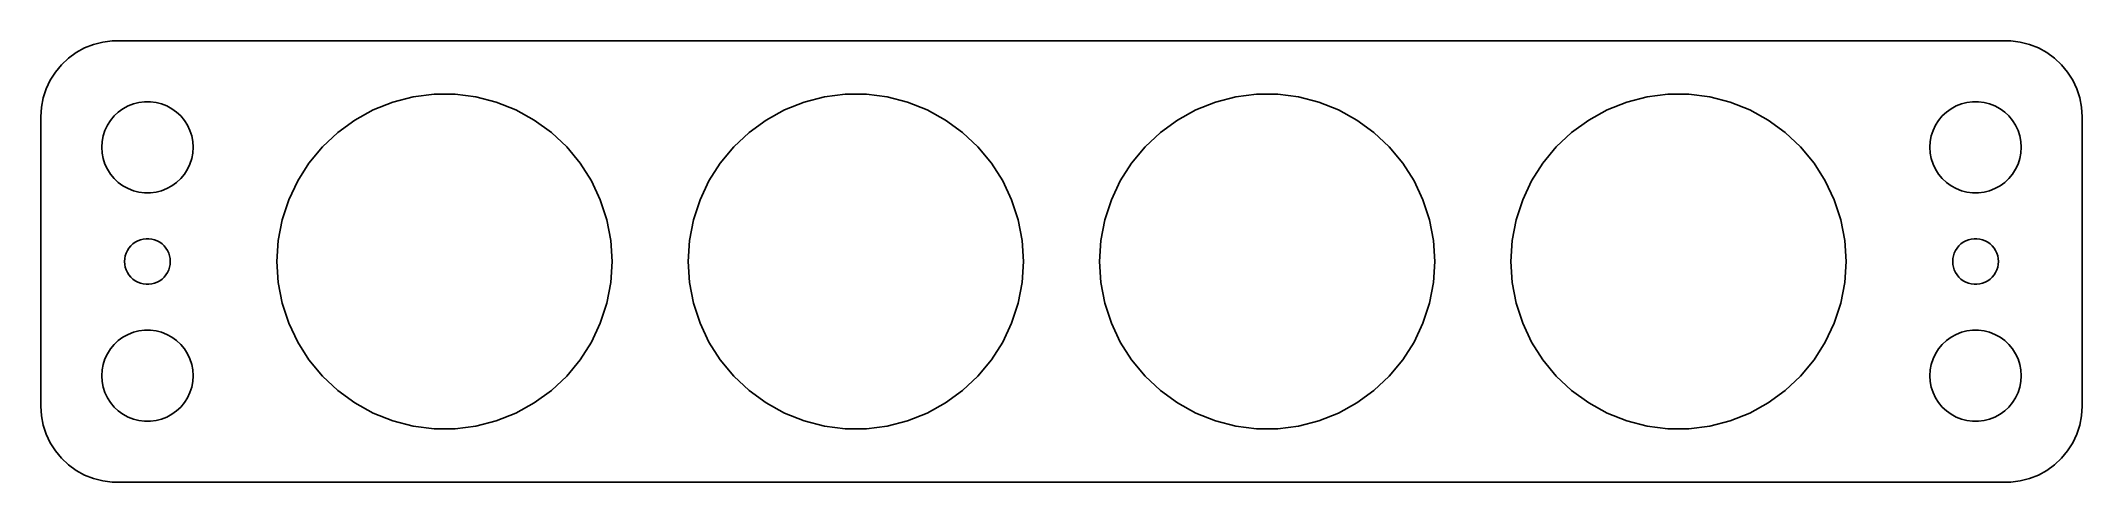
# Model space of a CAD drawing. Header units: metres. Extents: x -67 to 67, y 25 to 53.
import ezdxf

# ---------------------------------------------------------------- set-up
doc = ezdxf.new("R2010")
doc.units = ezdxf.units.M

msp = doc.modelspace()

# ---------------------------------------------------------------- linework, layer by layer
for p, q in [((-65.1871, 52.3526), (-65.6448, 51.9227)), ((-64.6791, 52.7216), (-65.1871, 52.3526)), ((-64.1289, 53.0241), (-64.6791, 52.7216)), ((-63.5451, 53.2553), (-64.1289, 53.0241)), ((-62.9369, 53.4114), (-63.5451, 53.2553)), ((-62.3139, 53.4901), (-62.9369, 53.4114)), ((62.3139, 53.4901), (-62.3139, 53.4901)), ((62.9369, 53.4114), (62.3139, 53.4901)), ((63.5451, 53.2553), (62.9369, 53.4114)), ((64.1289, 53.0241), (63.5451, 53.2553)), ((64.6791, 52.7216), (64.1289, 53.0241)), ((65.1871, 52.3526), (64.6791, 52.7216)), ((65.6448, 51.9227), (65.1871, 52.3526)), ((-66.0451, 51.4389), (-66.3815, 50.9088)), ((-65.6448, 51.9227), (-66.0451, 51.4389)), ((66.0451, 51.4389), (65.6448, 51.9227)), ((66.3815, 50.9088), (66.0451, 51.4389)), ((-66.8429, 49.7434), (-66.9606, 49.1267)), ((-66.6489, 50.3406), (-66.8429, 49.7434)), ((-66.3815, 50.9088), (-66.6489, 50.3406)), ((-43.8992, 49.4616), (-42.5612, 49.8051)), ((-42.5612, 49.8051), (-41.1907, 49.9783)), ((-41.1907, 49.9783), (-39.8093, 49.9783)), ((-39.8093, 49.9783), (-38.4388, 49.8051)), ((-38.4388, 49.8051), (-37.1008, 49.4616)), ((-16.8992, 49.4616), (-15.5612, 49.8051)), ((-15.5612, 49.8051), (-14.1907, 49.9783)), ((-14.1907, 49.9783), (-12.8093, 49.9783)), ((-12.8093, 49.9783), (-11.4388, 49.8051)), ((-11.4388, 49.8051), (-10.1008, 49.4616)), ((10.1008, 49.4616), (11.4388, 49.8051)), ((11.4388, 49.8051), (12.8093, 49.9783)), ((12.8093, 49.9783), (14.1907, 49.9783)), ((14.1907, 49.9783), (15.5612, 49.8051)), ((15.5612, 49.8051), (16.8992, 49.4616)), ((37.1008, 49.4616), (38.4388, 49.8051)), ((38.4388, 49.8051), (39.8093, 49.9783)), ((39.8093, 49.9783), (41.1907, 49.9783)), ((41.1907, 49.9783), (42.5612, 49.8051)), ((42.5612, 49.8051), (43.8992, 49.4616)), ((66.6489, 50.3406), (66.3815, 50.9088)), ((66.8429, 49.7434), (66.6489, 50.3406)), ((66.9606, 49.1267), (66.8429, 49.7434)), ((-66.9606, 49.1267), (-67, 48.5)), ((-67, 48.5), (-67, 29.5)), ((-62.6289, 47.9453), (-62.427, 48.2634)), ((-62.427, 48.2634), (-62.1869, 48.5536)), ((-62.1869, 48.5536), (-61.9123, 48.8115)), ((-61.9123, 48.8115), (-61.6075, 49.033)), ((-61.6075, 49.033), (-61.2773, 49.2145)), ((-61.2773, 49.2145), (-60.927, 49.3532)), ((-60.927, 49.3532), (-60.5621, 49.4469)), ((-60.5621, 49.4469), (-60.1884, 49.4941)), ((-60.1884, 49.4941), (-59.8116, 49.4941)), ((-59.8116, 49.4941), (-59.4379, 49.4469)), ((-59.4379, 49.4469), (-59.0729, 49.3532)), ((-59.0729, 49.3532), (-58.7227, 49.2145)), ((-58.7227, 49.2145), (-58.3925, 49.033)), ((-58.3925, 49.033), (-58.0877, 48.8115)), ((-58.0877, 48.8115), (-57.8131, 48.5536)), ((-57.8131, 48.5536), (-57.5729, 48.2634)), ((-57.5729, 48.2634), (-57.3711, 47.9453)), ((-47.5117, 47.4756), (-46.3941, 48.2876)), ((-46.3941, 48.2876), (-45.1836, 48.9531)), ((-45.1836, 48.9531), (-43.8992, 49.4616)), ((-37.1008, 49.4616), (-35.8164, 48.9531)), ((-35.8164, 48.9531), (-34.6059, 48.2876)), ((-34.6059, 48.2876), (-33.4883, 47.4756)), ((-20.5117, 47.4756), (-19.3941, 48.2876)), ((-19.3941, 48.2876), (-18.1836, 48.9531)), ((-18.1836, 48.9531), (-16.8992, 49.4616)), ((-10.1008, 49.4616), (-8.81642, 48.9531)), ((-8.81642, 48.9531), (-7.6059, 48.2876)), ((-7.6059, 48.2876), (-6.48833, 47.4756)), ((6.48833, 47.4756), (7.6059, 48.2876)), ((7.6059, 48.2876), (8.81642, 48.9531)), ((8.81642, 48.9531), (10.1008, 49.4616)), ((16.8992, 49.4616), (18.1836, 48.9531)), ((18.1836, 48.9531), (19.3941, 48.2876)), ((19.3941, 48.2876), (20.5117, 47.4756)), ((33.4883, 47.4756), (34.6059, 48.2876)), ((34.6059, 48.2876), (35.8164, 48.9531)), ((35.8164, 48.9531), (37.1008, 49.4616)), ((43.8992, 49.4616), (45.1836, 48.9531)), ((45.1836, 48.9531), (46.3941, 48.2876)), ((46.3941, 48.2876), (47.5117, 47.4756)), ((57.3711, 47.9453), (57.5729, 48.2634)), ((57.5729, 48.2634), (57.8131, 48.5536)), ((57.8131, 48.5536), (58.0877, 48.8115)), ((58.0877, 48.8115), (58.3925, 49.033)), ((58.3925, 49.033), (58.7227, 49.2145)), ((58.7227, 49.2145), (59.0729, 49.3532)), ((59.0729, 49.3532), (59.4379, 49.4469)), ((59.4379, 49.4469), (59.8116, 49.4941)), ((59.8116, 49.4941), (60.1884, 49.4941)), ((60.1884, 49.4941), (60.5621, 49.4469)), ((60.5621, 49.4469), (60.927, 49.3532)), ((60.927, 49.3532), (61.2773, 49.2145)), ((61.2773, 49.2145), (61.6075, 49.033)), ((61.6075, 49.033), (61.9123, 48.8115)), ((61.9123, 48.8115), (62.1869, 48.5536)), ((62.1869, 48.5536), (62.427, 48.2634)), ((62.427, 48.2634), (62.6289, 47.9453)), ((67, 48.5), (66.9606, 49.1267)), ((67, 29.5), (67, 48.5)), ((-62.9763, 46.876), (-62.9057, 47.2461)), ((-62.9057, 47.2461), (-62.7893, 47.6044)), ((-62.7893, 47.6044), (-62.6289, 47.9453)), ((-57.3711, 47.9453), (-57.2107, 47.6044)), ((-57.2107, 47.6044), (-57.0942, 47.2461)), ((-57.0942, 47.2461), (-57.0237, 46.876)), ((-48.5186, 46.53), (-47.5117, 47.4756)), ((-33.4883, 47.4756), (-32.4813, 46.53)), ((-21.5186, 46.53), (-20.5117, 47.4756)), ((-6.48833, 47.4756), (-5.48134, 46.53)), ((5.48134, 46.53), (6.48833, 47.4756)), ((20.5117, 47.4756), (21.5186, 46.53)), ((32.4813, 46.53), (33.4883, 47.4756)), ((47.5117, 47.4756), (48.5186, 46.53)), ((57.0237, 46.876), (57.0942, 47.2461)), ((57.0942, 47.2461), (57.2107, 47.6044)), ((57.2107, 47.6044), (57.3711, 47.9453)), ((62.6289, 47.9453), (62.7893, 47.6044)), ((62.7893, 47.6044), (62.9057, 47.2461)), ((62.9057, 47.2461), (62.9763, 46.876)), ((-63, 46.5), (-62.9763, 46.876)), ((-62.9763, 46.124), (-63, 46.5)), ((-62.9057, 45.7539), (-62.9763, 46.124)), ((-62.7893, 45.3956), (-62.9057, 45.7539)), ((-57.0942, 45.7539), (-57.2107, 45.3956)), ((-57.0237, 46.124), (-57.0942, 45.7539)), ((-57.0237, 46.876), (-57, 46.5)), ((-57, 46.5), (-57.0237, 46.124)), ((-49.3992, 45.4656), (-48.5186, 46.53)), ((-32.4813, 46.53), (-31.6008, 45.4656)), ((-22.3992, 45.4656), (-21.5186, 46.53)), ((-5.48134, 46.53), (-4.6008, 45.4656)), ((4.6008, 45.4656), (5.48134, 46.53)), ((21.5186, 46.53), (22.3992, 45.4656)), ((31.6008, 45.4656), (32.4813, 46.53)), ((48.5186, 46.53), (49.3992, 45.4656)), ((57, 46.5), (57.0237, 46.876)), ((57.0237, 46.124), (57, 46.5)), ((57.0942, 45.7539), (57.0237, 46.124)), ((57.2107, 45.3956), (57.0942, 45.7539)), ((62.9057, 45.7539), (62.7893, 45.3956)), ((62.9763, 46.124), (62.9057, 45.7539)), ((62.9763, 46.876), (63, 46.5)), ((63, 46.5), (62.9763, 46.124)), ((-62.6289, 45.0547), (-62.7893, 45.3956)), ((-62.427, 44.7366), (-62.6289, 45.0547)), ((-62.1869, 44.4464), (-62.427, 44.7366)), ((-61.9123, 44.1884), (-62.1869, 44.4464)), ((-57.8131, 44.4464), (-58.0877, 44.1884)), ((-57.5729, 44.7366), (-57.8131, 44.4464)), ((-57.3711, 45.0547), (-57.5729, 44.7366)), ((-57.2107, 45.3956), (-57.3711, 45.0547)), ((-50.7275, 43.0494), (-50.1394, 44.2993)), ((-50.1394, 44.2993), (-49.3992, 45.4656)), ((-31.6008, 45.4656), (-30.8606, 44.2993)), ((-30.8606, 44.2993), (-30.2724, 43.0494)), ((-23.7275, 43.0494), (-23.1394, 44.2993)), ((-23.1394, 44.2993), (-22.3992, 45.4656)), ((-4.6008, 45.4656), (-3.86063, 44.2993)), ((-3.86063, 44.2993), (-3.27245, 43.0494)), ((3.27245, 43.0494), (3.86063, 44.2993)), ((3.86063, 44.2993), (4.6008, 45.4656)), ((22.3992, 45.4656), (23.1394, 44.2993)), ((23.1394, 44.2993), (23.7275, 43.0494)), ((30.2724, 43.0494), (30.8606, 44.2993)), ((30.8606, 44.2993), (31.6008, 45.4656)), ((49.3992, 45.4656), (50.1394, 44.2993)), ((50.1394, 44.2993), (50.7275, 43.0494)), ((57.3711, 45.0547), (57.2107, 45.3956)), ((57.5729, 44.7366), (57.3711, 45.0547)), ((57.8131, 44.4464), (57.5729, 44.7366)), ((58.0877, 44.1884), (57.8131, 44.4464)), ((62.1869, 44.4464), (61.9123, 44.1884)), ((62.427, 44.7366), (62.1869, 44.4464)), ((62.6289, 45.0547), (62.427, 44.7366)), ((62.7893, 45.3956), (62.6289, 45.0547)), ((-61.6075, 43.967), (-61.9123, 44.1884)), ((-61.2773, 43.7855), (-61.6075, 43.967)), ((-60.927, 43.6468), (-61.2773, 43.7855)), ((-60.5621, 43.5531), (-60.927, 43.6468)), ((-60.1884, 43.5059), (-60.5621, 43.5531)), ((-59.8116, 43.5059), (-60.1884, 43.5059)), ((-59.4379, 43.5531), (-59.8116, 43.5059)), ((-59.0729, 43.6468), (-59.4379, 43.5531)), ((-58.7227, 43.7855), (-59.0729, 43.6468)), ((-58.3925, 43.967), (-58.7227, 43.7855)), ((-58.0877, 44.1884), (-58.3925, 43.967)), ((-51.1544, 41.7356), (-50.7275, 43.0494)), ((-30.2724, 43.0494), (-29.8456, 41.7356)), ((-24.1544, 41.7356), (-23.7275, 43.0494)), ((-3.27245, 43.0494), (-2.84558, 41.7356)), ((2.84558, 41.7356), (3.27245, 43.0494)), ((23.7275, 43.0494), (24.1544, 41.7356)), ((29.8456, 41.7356), (30.2724, 43.0494)), ((50.7275, 43.0494), (51.1544, 41.7356)), ((58.3925, 43.967), (58.0877, 44.1884)), ((58.7227, 43.7855), (58.3925, 43.967)), ((59.0729, 43.6468), (58.7227, 43.7855)), ((59.4379, 43.5531), (59.0729, 43.6468)), ((59.8116, 43.5059), (59.4379, 43.5531)), ((60.1884, 43.5059), (59.8116, 43.5059)), ((60.5621, 43.5531), (60.1884, 43.5059)), ((60.927, 43.6468), (60.5621, 43.5531)), ((61.2773, 43.7855), (60.927, 43.6468)), ((61.6075, 43.967), (61.2773, 43.7855)), ((61.9123, 44.1884), (61.6075, 43.967)), ((-51.4133, 40.3787), (-51.1544, 41.7356)), ((-29.8456, 41.7356), (-29.5867, 40.3787)), ((-24.4133, 40.3787), (-24.1544, 41.7356)), ((-2.84558, 41.7356), (-2.58673, 40.3787)), ((2.58673, 40.3787), (2.84558, 41.7356)), ((24.1544, 41.7356), (24.4133, 40.3787)), ((29.5867, 40.3787), (29.8456, 41.7356)), ((51.1544, 41.7356), (51.4133, 40.3787)), ((-60.9561, 40.1558), (-60.8037, 40.2665)), ((-60.8037, 40.2665), (-60.6387, 40.3572)), ((-60.6387, 40.3572), (-60.4635, 40.4266)), ((-60.4635, 40.4266), (-60.2811, 40.4734)), ((-60.2811, 40.4734), (-60.0942, 40.497)), ((-60.0942, 40.497), (-59.9058, 40.497)), ((-59.9058, 40.497), (-59.7189, 40.4734)), ((-59.7189, 40.4734), (-59.5365, 40.4266)), ((-59.5365, 40.4266), (-59.3613, 40.3572)), ((-59.3613, 40.3572), (-59.1963, 40.2665)), ((-59.1963, 40.2665), (-59.0439, 40.1558)), ((-51.5, 39), (-51.4133, 40.3787)), ((-29.5867, 40.3787), (-29.5, 39)), ((-24.5, 39), (-24.4133, 40.3787)), ((-2.58673, 40.3787), (-2.5, 39)), ((2.5, 39), (2.58673, 40.3787)), ((24.4133, 40.3787), (24.5, 39)), ((29.5, 39), (29.5867, 40.3787)), ((51.4133, 40.3787), (51.5, 39)), ((59.0439, 40.1558), (59.1963, 40.2665)), ((59.1963, 40.2665), (59.3613, 40.3572)), ((59.3613, 40.3572), (59.5365, 40.4266)), ((59.5365, 40.4266), (59.7189, 40.4734)), ((59.7189, 40.4734), (59.9058, 40.497)), ((59.9058, 40.497), (60.0942, 40.497)), ((60.0942, 40.497), (60.2811, 40.4734)), ((60.2811, 40.4734), (60.4635, 40.4266)), ((60.4635, 40.4266), (60.6387, 40.3572)), ((60.6387, 40.3572), (60.8037, 40.2665)), ((60.8037, 40.2665), (60.9561, 40.1558)), ((-61.5, 39), (-61.4882, 39.188)), ((-61.4882, 38.812), (-61.5, 39)), ((-61.4882, 39.188), (-61.4529, 39.373)), ((-61.4529, 39.373), (-61.3947, 39.5522)), ((-61.3947, 39.5522), (-61.3145, 39.7226)), ((-61.3145, 39.7226), (-61.2135, 39.8817)), ((-61.2135, 39.8817), (-61.0934, 40.0268)), ((-61.0934, 40.0268), (-60.9561, 40.1558)), ((-59.0439, 40.1558), (-58.9065, 40.0268)), ((-58.9065, 40.0268), (-58.7865, 39.8817)), ((-58.7865, 39.8817), (-58.6855, 39.7226)), ((-58.6855, 39.7226), (-58.6053, 39.5522)), ((-58.6053, 39.5522), (-58.5471, 39.373)), ((-58.5471, 39.373), (-58.5118, 39.188)), ((-58.5118, 39.188), (-58.5, 39)), ((-58.5, 39), (-58.5118, 38.812)), ((-51.4133, 37.6213), (-51.5, 39)), ((-29.5, 39), (-29.5867, 37.6213)), ((-24.4133, 37.6213), (-24.5, 39)), ((-2.5, 39), (-2.58673, 37.6213)), ((2.58673, 37.6213), (2.5, 39)), ((24.5, 39), (24.4133, 37.6213)), ((29.5867, 37.6213), (29.5, 39)), ((51.5, 39), (51.4133, 37.6213)), ((58.5, 39), (58.5118, 39.188)), ((58.5118, 38.812), (58.5, 39)), ((58.5118, 39.188), (58.5471, 39.373)), ((58.5471, 39.373), (58.6053, 39.5522)), ((58.6053, 39.5522), (58.6855, 39.7226)), ((58.6855, 39.7226), (58.7865, 39.8817)), ((58.7865, 39.8817), (58.9065, 40.0268)), ((58.9065, 40.0268), (59.0439, 40.1558)), ((60.9561, 40.1558), (61.0934, 40.0268)), ((61.0934, 40.0268), (61.2135, 39.8817)), ((61.2135, 39.8817), (61.3145, 39.7226)), ((61.3145, 39.7226), (61.3947, 39.5522)), ((61.3947, 39.5522), (61.4529, 39.373)), ((61.4529, 39.373), (61.4882, 39.188)), ((61.4882, 39.188), (61.5, 39)), ((61.5, 39), (61.4882, 38.812)), ((-61.4529, 38.627), (-61.4882, 38.812)), ((-61.3947, 38.4478), (-61.4529, 38.627)), ((-61.3145, 38.2774), (-61.3947, 38.4478)), ((-61.2135, 38.1183), (-61.3145, 38.2774)), ((-61.0934, 37.9732), (-61.2135, 38.1183)), ((-60.9561, 37.8442), (-61.0934, 37.9732)), ((-60.8037, 37.7335), (-60.9561, 37.8442)), ((-60.6387, 37.6428), (-60.8037, 37.7335)), ((-60.4635, 37.5734), (-60.6387, 37.6428)), ((-60.2811, 37.5266), (-60.4635, 37.5734)), ((-60.0942, 37.503), (-60.2811, 37.5266)), ((-59.7189, 37.5266), (-59.9058, 37.503)), ((-59.5365, 37.5734), (-59.7189, 37.5266)), ((-59.3613, 37.6428), (-59.5365, 37.5734)), ((-59.1963, 37.7335), (-59.3613, 37.6428)), ((-59.0439, 37.8442), (-59.1963, 37.7335)), ((-58.9065, 37.9732), (-59.0439, 37.8442)), ((-58.7865, 38.1183), (-58.9065, 37.9732)), ((-58.6855, 38.2774), (-58.7865, 38.1183)), ((-58.6053, 38.4478), (-58.6855, 38.2774)), ((-58.5471, 38.627), (-58.6053, 38.4478)), ((-58.5118, 38.812), (-58.5471, 38.627)), ((-51.1544, 36.2644), (-51.4133, 37.6213)), ((-29.5867, 37.6213), (-29.8456, 36.2644)), ((-24.1544, 36.2644), (-24.4133, 37.6213)), ((-2.58673, 37.6213), (-2.84558, 36.2644)), ((2.84558, 36.2644), (2.58673, 37.6213)), ((24.4133, 37.6213), (24.1544, 36.2644)), ((29.8456, 36.2644), (29.5867, 37.6213)), ((51.4133, 37.6213), (51.1544, 36.2644)), ((58.5471, 38.627), (58.5118, 38.812)), ((58.6053, 38.4478), (58.5471, 38.627)), ((58.6855, 38.2774), (58.6053, 38.4478)), ((58.7865, 38.1183), (58.6855, 38.2774)), ((58.9065, 37.9732), (58.7865, 38.1183)), ((59.0439, 37.8442), (58.9065, 37.9732)), ((59.1963, 37.7335), (59.0439, 37.8442)), ((59.3613, 37.6428), (59.1963, 37.7335)), ((59.5365, 37.5734), (59.3613, 37.6428)), ((59.7189, 37.5266), (59.5365, 37.5734)), ((59.9058, 37.503), (59.7189, 37.5266)), ((60.2811, 37.5266), (60.0942, 37.503)), ((60.4635, 37.5734), (60.2811, 37.5266)), ((60.6387, 37.6428), (60.4635, 37.5734)), ((60.8037, 37.7335), (60.6387, 37.6428)), ((60.9561, 37.8442), (60.8037, 37.7335)), ((61.0934, 37.9732), (60.9561, 37.8442)), ((61.2135, 38.1183), (61.0934, 37.9732)), ((61.3145, 38.2774), (61.2135, 38.1183)), ((61.3947, 38.4478), (61.3145, 38.2774)), ((61.4529, 38.627), (61.3947, 38.4478)), ((61.4882, 38.812), (61.4529, 38.627)), ((-59.9058, 37.503), (-60.0942, 37.503)), ((-50.7275, 34.9506), (-51.1544, 36.2644)), ((-29.8456, 36.2644), (-30.2724, 34.9506)), ((-23.7275, 34.9506), (-24.1544, 36.2644)), ((-2.84558, 36.2644), (-3.27245, 34.9506)), ((3.27245, 34.9506), (2.84558, 36.2644)), ((24.1544, 36.2644), (23.7275, 34.9506)), ((30.2724, 34.9506), (29.8456, 36.2644)), ((51.1544, 36.2644), (50.7275, 34.9506)), ((60.0942, 37.503), (59.9058, 37.503)), ((-50.1394, 33.7007), (-50.7275, 34.9506)), ((-30.2724, 34.9506), (-30.8606, 33.7007)), ((-23.1394, 33.7007), (-23.7275, 34.9506)), ((-3.27245, 34.9506), (-3.86063, 33.7007)), ((3.86063, 33.7007), (3.27245, 34.9506)), ((23.7275, 34.9506), (23.1394, 33.7007)), ((30.8606, 33.7007), (30.2724, 34.9506)), ((50.7275, 34.9506), (50.1394, 33.7007)), ((-62.427, 33.2634), (-62.1869, 33.5536)), ((-62.1869, 33.5536), (-61.9123, 33.8116)), ((-61.9123, 33.8116), (-61.6075, 34.033)), ((-61.6075, 34.033), (-61.2773, 34.2145)), ((-61.2773, 34.2145), (-60.927, 34.3532)), ((-60.927, 34.3532), (-60.5621, 34.4469)), ((-60.5621, 34.4469), (-60.1884, 34.4941)), ((-60.1884, 34.4941), (-59.8116, 34.4941)), ((-59.8116, 34.4941), (-59.4379, 34.4469)), ((-59.4379, 34.4469), (-59.0729, 34.3532)), ((-59.0729, 34.3532), (-58.7227, 34.2145)), ((-58.7227, 34.2145), (-58.3925, 34.033)), ((-58.3925, 34.033), (-58.0877, 33.8116)), ((-58.0877, 33.8116), (-57.8131, 33.5536)), ((-57.8131, 33.5536), (-57.5729, 33.2634)), ((-49.3992, 32.5344), (-50.1394, 33.7007)), ((-30.8606, 33.7007), (-31.6008, 32.5344)), ((-22.3992, 32.5344), (-23.1394, 33.7007)), ((-3.86063, 33.7007), (-4.6008, 32.5344)), ((4.6008, 32.5344), (3.86063, 33.7007)), ((23.1394, 33.7007), (22.3992, 32.5344)), ((31.6008, 32.5344), (30.8606, 33.7007)), ((50.1394, 33.7007), (49.3992, 32.5344)), ((57.5729, 33.2634), (57.8131, 33.5536)), ((57.8131, 33.5536), (58.0877, 33.8116)), ((58.0877, 33.8116), (58.3925, 34.033)), ((58.3925, 34.033), (58.7227, 34.2145)), ((58.7227, 34.2145), (59.0729, 34.3532)), ((59.0729, 34.3532), (59.4379, 34.4469)), ((59.4379, 34.4469), (59.8116, 34.4941)), ((59.8116, 34.4941), (60.1884, 34.4941)), ((60.1884, 34.4941), (60.5621, 34.4469)), ((60.5621, 34.4469), (60.927, 34.3532)), ((60.927, 34.3532), (61.2773, 34.2145)), ((61.2773, 34.2145), (61.6075, 34.033)), ((61.6075, 34.033), (61.9123, 33.8116)), ((61.9123, 33.8116), (62.1869, 33.5536)), ((62.1869, 33.5536), (62.427, 33.2634)), ((-62.9763, 31.876), (-62.9057, 32.2461)), ((-62.9057, 32.2461), (-62.7893, 32.6044)), ((-62.7893, 32.6044), (-62.6289, 32.9453)), ((-62.6289, 32.9453), (-62.427, 33.2634)), ((-57.5729, 33.2634), (-57.3711, 32.9453)), ((-57.3711, 32.9453), (-57.2107, 32.6044)), ((-57.2107, 32.6044), (-57.0942, 32.2461)), ((-57.0942, 32.2461), (-57.0237, 31.876)), ((-48.5186, 31.47), (-49.3992, 32.5344)), ((-31.6008, 32.5344), (-32.4813, 31.47)), ((-21.5186, 31.47), (-22.3992, 32.5344)), ((-4.6008, 32.5344), (-5.48134, 31.47)), ((5.48134, 31.47), (4.6008, 32.5344)), ((22.3992, 32.5344), (21.5186, 31.47)), ((32.4813, 31.47), (31.6008, 32.5344)), ((49.3992, 32.5344), (48.5186, 31.47)), ((57.0237, 31.876), (57.0942, 32.2461)), ((57.0942, 32.2461), (57.2107, 32.6044)), ((57.2107, 32.6044), (57.3711, 32.9453)), ((57.3711, 32.9453), (57.5729, 33.2634)), ((62.427, 33.2634), (62.6289, 32.9453)), ((62.6289, 32.9453), (62.7893, 32.6044)), ((62.7893, 32.6044), (62.9057, 32.2461)), ((62.9057, 32.2461), (62.9763, 31.876)), ((-63, 31.5), (-62.9763, 31.876)), ((-62.9763, 31.124), (-63, 31.5)), ((-62.9057, 30.7539), (-62.9763, 31.124)), ((-57.0237, 31.124), (-57.0942, 30.7539)), ((-57.0237, 31.876), (-57, 31.5)), ((-57, 31.5), (-57.0237, 31.124)), ((-47.5117, 30.5244), (-48.5186, 31.47)), ((-32.4813, 31.47), (-33.4883, 30.5244)), ((-20.5117, 30.5244), (-21.5186, 31.47)), ((-5.48134, 31.47), (-6.48833, 30.5244)), ((6.48833, 30.5244), (5.48134, 31.47)), ((21.5186, 31.47), (20.5117, 30.5244)), ((33.4883, 30.5244), (32.4813, 31.47)), ((48.5186, 31.47), (47.5117, 30.5244)), ((57, 31.5), (57.0237, 31.876)), ((57.0237, 31.124), (57, 31.5)), ((57.0942, 30.7539), (57.0237, 31.124)), ((62.9763, 31.124), (62.9057, 30.7539)), ((62.9763, 31.876), (63, 31.5)), ((63, 31.5), (62.9763, 31.124)), ((-67, 29.5), (-66.9606, 28.8733)), ((-62.7893, 30.3956), (-62.9057, 30.7539)), ((-62.6289, 30.0547), (-62.7893, 30.3956)), ((-62.427, 29.7366), (-62.6289, 30.0547)), ((-62.1869, 29.4464), (-62.427, 29.7366)), ((-57.5729, 29.7366), (-57.8131, 29.4464)), ((-57.3711, 30.0547), (-57.5729, 29.7366)), ((-57.2107, 30.3956), (-57.3711, 30.0547)), ((-57.0942, 30.7539), (-57.2107, 30.3956)), ((-46.3941, 29.7124), (-47.5117, 30.5244)), ((-45.1836, 29.0469), (-46.3941, 29.7124)), ((-34.6059, 29.7124), (-35.8164, 29.0469)), ((-33.4883, 30.5244), (-34.6059, 29.7124)), ((-19.3941, 29.7124), (-20.5117, 30.5244)), ((-18.1836, 29.0469), (-19.3941, 29.7124)), ((-7.6059, 29.7124), (-8.81642, 29.0469)), ((-6.48833, 30.5244), (-7.6059, 29.7124)), ((7.6059, 29.7124), (6.48833, 30.5244)), ((8.81642, 29.0469), (7.6059, 29.7124)), ((19.3941, 29.7124), (18.1836, 29.0469)), ((20.5117, 30.5244), (19.3941, 29.7124)), ((34.6059, 29.7124), (33.4883, 30.5244)), ((35.8164, 29.0469), (34.6059, 29.7124)), ((46.3941, 29.7124), (45.1836, 29.0469)), ((47.5117, 30.5244), (46.3941, 29.7124)), ((57.2107, 30.3956), (57.0942, 30.7539)), ((57.3711, 30.0547), (57.2107, 30.3956)), ((57.5729, 29.7366), (57.3711, 30.0547)), ((57.8131, 29.4464), (57.5729, 29.7366)), ((62.427, 29.7366), (62.1869, 29.4464)), ((62.6289, 30.0547), (62.427, 29.7366)), ((62.7893, 30.3956), (62.6289, 30.0547)), ((62.9057, 30.7539), (62.7893, 30.3956)), ((66.9606, 28.8733), (67, 29.5)), ((-66.9606, 28.8733), (-66.8429, 28.2566)), ((-66.8429, 28.2566), (-66.6489, 27.6594)), ((-61.9123, 29.1885), (-62.1869, 29.4464)), ((-61.6075, 28.967), (-61.9123, 29.1885)), ((-61.2773, 28.7855), (-61.6075, 28.967)), ((-60.927, 28.6468), (-61.2773, 28.7855)), ((-60.5621, 28.5531), (-60.927, 28.6468)), ((-60.1884, 28.5059), (-60.5621, 28.5531)), ((-59.8116, 28.5059), (-60.1884, 28.5059)), ((-59.4379, 28.5531), (-59.8116, 28.5059)), ((-59.0729, 28.6468), (-59.4379, 28.5531)), ((-58.7227, 28.7855), (-59.0729, 28.6468)), ((-58.3925, 28.967), (-58.7227, 28.7855)), ((-58.0877, 29.1885), (-58.3925, 28.967)), ((-57.8131, 29.4464), (-58.0877, 29.1885)), ((-43.8992, 28.5384), (-45.1836, 29.0469)), ((-42.5612, 28.1949), (-43.8992, 28.5384)), ((-41.1907, 28.0217), (-42.5612, 28.1949)), ((-38.4388, 28.1949), (-39.8093, 28.0217)), ((-37.1008, 28.5384), (-38.4388, 28.1949)), ((-35.8164, 29.0469), (-37.1008, 28.5384)), ((-16.8992, 28.5384), (-18.1836, 29.0469)), ((-15.5612, 28.1949), (-16.8992, 28.5384)), ((-14.1907, 28.0217), (-15.5612, 28.1949)), ((-11.4388, 28.1949), (-12.8093, 28.0217)), ((-10.1008, 28.5384), (-11.4388, 28.1949)), ((-8.81642, 29.0469), (-10.1008, 28.5384)), ((10.1008, 28.5384), (8.81642, 29.0469)), ((11.4388, 28.1949), (10.1008, 28.5384)), ((12.8093, 28.0217), (11.4388, 28.1949)), ((15.5612, 28.1949), (14.1907, 28.0217)), ((16.8992, 28.5384), (15.5612, 28.1949)), ((18.1836, 29.0469), (16.8992, 28.5384)), ((37.1008, 28.5384), (35.8164, 29.0469)), ((38.4388, 28.1949), (37.1008, 28.5384)), ((39.8093, 28.0217), (38.4388, 28.1949)), ((42.5612, 28.1949), (41.1907, 28.0217)), ((43.8992, 28.5384), (42.5612, 28.1949)), ((45.1836, 29.0469), (43.8992, 28.5384)), ((58.0877, 29.1885), (57.8131, 29.4464)), ((58.3925, 28.967), (58.0877, 29.1885)), ((58.7227, 28.7855), (58.3925, 28.967)), ((59.0729, 28.6468), (58.7227, 28.7855)), ((59.4379, 28.5531), (59.0729, 28.6468)), ((59.8116, 28.5059), (59.4379, 28.5531)), ((60.1884, 28.5059), (59.8116, 28.5059)), ((60.5621, 28.5531), (60.1884, 28.5059)), ((60.927, 28.6468), (60.5621, 28.5531)), ((61.2773, 28.7855), (60.927, 28.6468)), ((61.6075, 28.967), (61.2773, 28.7855)), ((61.9123, 29.1885), (61.6075, 28.967)), ((62.1869, 29.4464), (61.9123, 29.1885)), ((66.6489, 27.6594), (66.8429, 28.2566)), ((66.8429, 28.2566), (66.9606, 28.8733)), ((-66.6489, 27.6594), (-66.3815, 27.0912)), ((-66.3815, 27.0912), (-66.0451, 26.5611)), ((-39.8093, 28.0217), (-41.1907, 28.0217)), ((-12.8093, 28.0217), (-14.1907, 28.0217)), ((14.1907, 28.0217), (12.8093, 28.0217)), ((41.1907, 28.0217), (39.8093, 28.0217)), ((66.0451, 26.5611), (66.3815, 27.0912)), ((66.3815, 27.0912), (66.6489, 27.6594)), ((-66.0451, 26.5611), (-65.6448, 26.0773)), ((-65.6448, 26.0773), (-65.1871, 25.6474)), ((-65.1871, 25.6474), (-64.6791, 25.2784)), ((64.6791, 25.2784), (65.1871, 25.6474)), ((65.1871, 25.6474), (65.6448, 26.0773)), ((65.6448, 26.0773), (66.0451, 26.5611)), ((-64.6791, 25.2784), (-64.1289, 24.9759)), ((-64.1289, 24.9759), (-63.5451, 24.7447)), ((-63.5451, 24.7447), (-62.9369, 24.5886)), ((-62.9369, 24.5886), (-62.3139, 24.5099)), ((-62.3139, 24.5099), (62.3139, 24.5099)), ((62.3139, 24.5099), (62.9369, 24.5886)), ((62.9369, 24.5886), (63.5451, 24.7447)), ((63.5451, 24.7447), (64.1289, 24.9759)), ((64.1289, 24.9759), (64.6791, 25.2784))]:
    msp.add_line(p, q)

doc.saveas('drawing.dxf')
